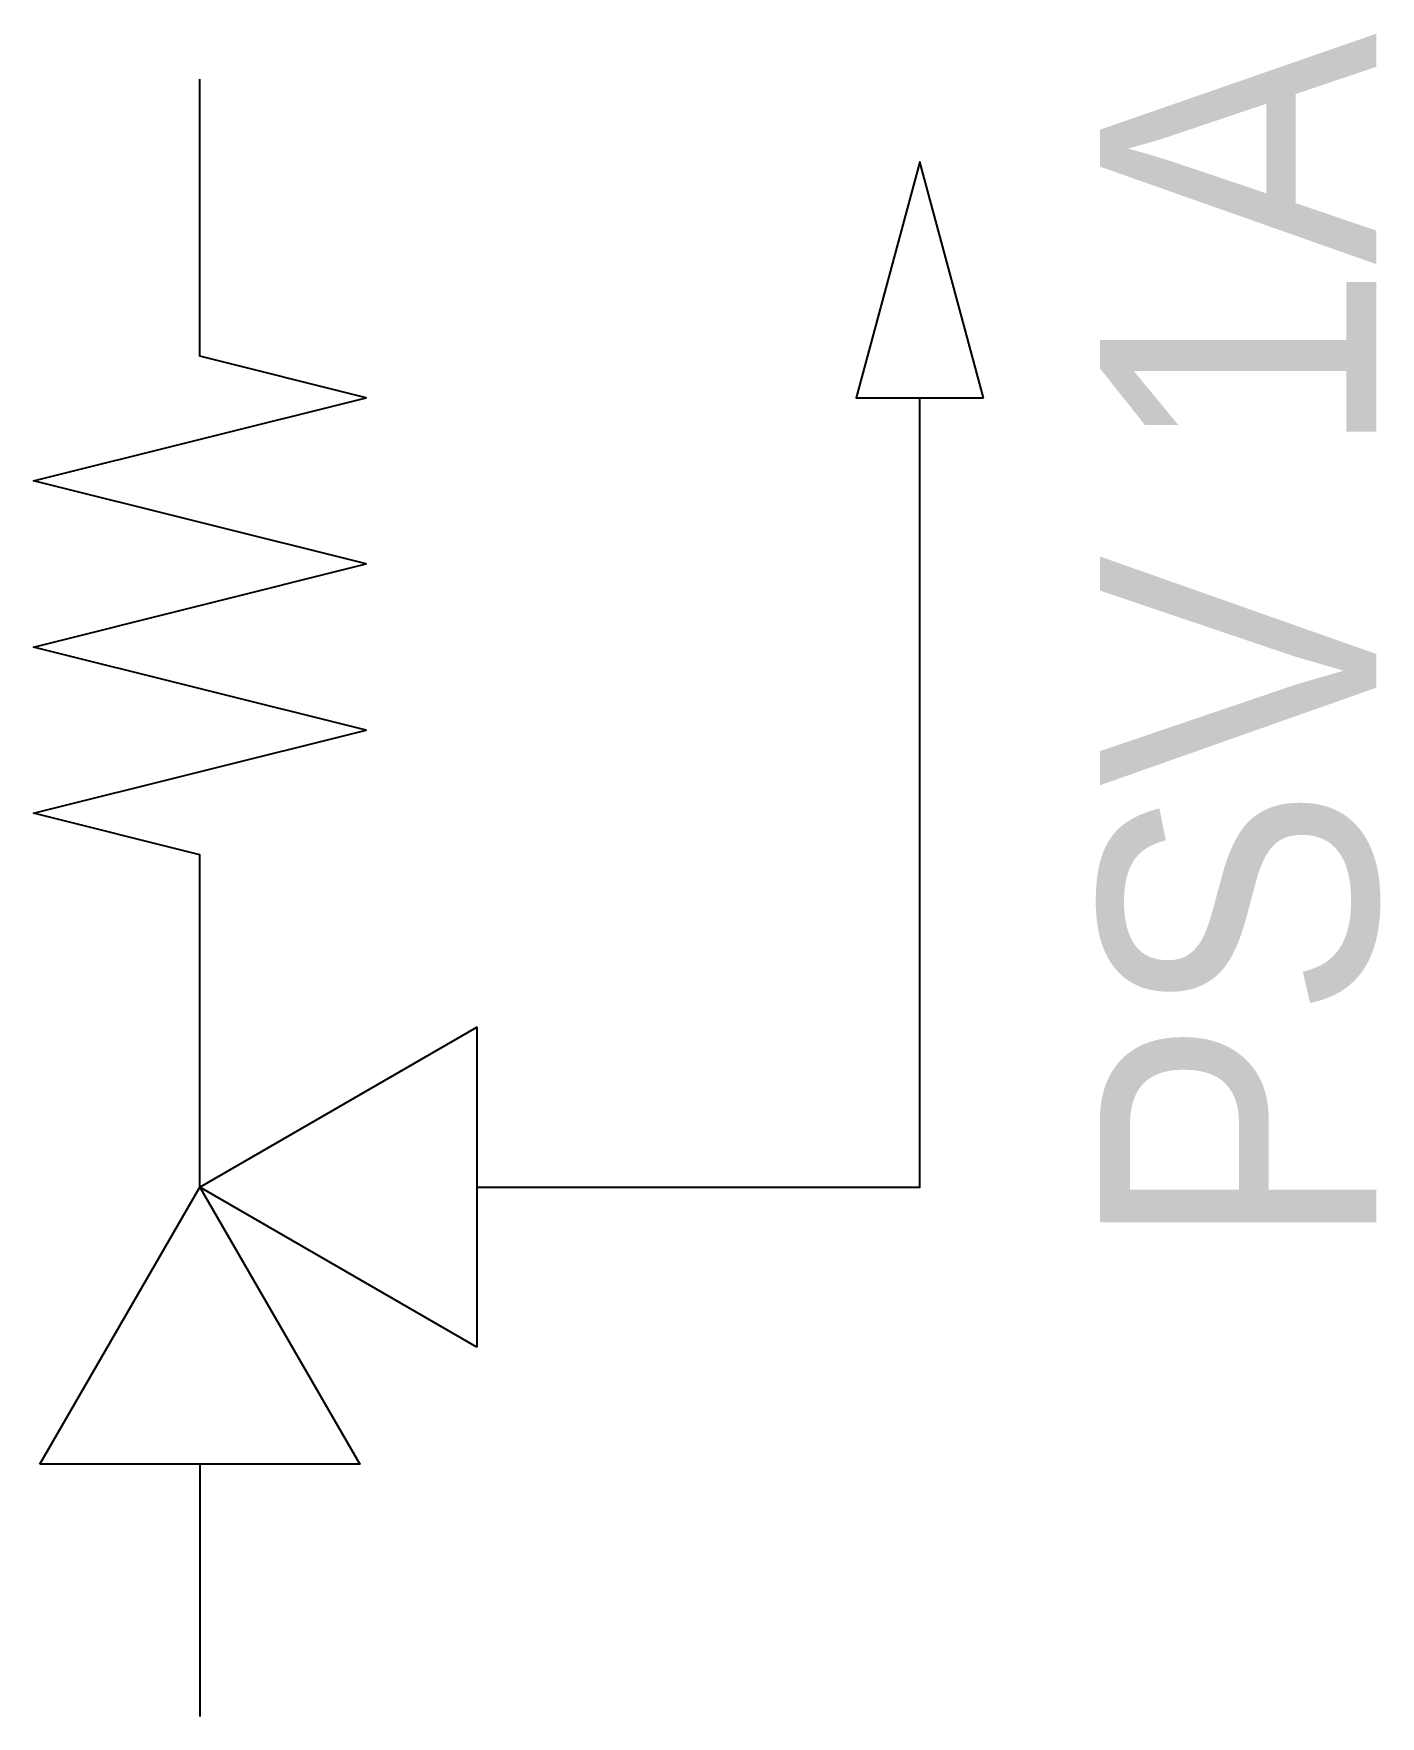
# Model space of a CAD drawing. Header units: inches. Extents: x 17.7 to 33.1, y 8.4 to 27.6.
import ezdxf
from ezdxf.enums import TextEntityAlignment as Align

# ---------------------------------------------------------------- set-up
doc = ezdxf.new("R2010")
doc.units = ezdxf.units.IN
doc.header["$MEASUREMENT"] = 0
doc.styles.get("Standard").update_dxf_attribs({"font": 'arial.ttf'})

# ---------------------------------------------------------------- blocks, each defined once
blk = doc.blocks.new('PSV')
for p, q in [((0, 6.008), (0, 8.012)), ((0, 2.403), (0, 2.403)), ((0, -2.003), (0, -3.827))]:
    blk.add_line(p, q)
for points in [[(5.666, 5.707), (5.207, 7.413), (4.747, 5.707)], [(2.003, -1.156), (0, 0), (2.003, 1.156)], [(-1.156, -2.003), (0, 0), (1.156, -2.003)]]:
    blk.add_lwpolyline(points, close=True)
for points in [[(0, 0), (0, 2.403), (-1.202, 2.703), (1.202, 3.304), (-1.202, 3.905), (1.202, 4.506), (-1.202, 5.106), (1.202, 5.707), (0, 6.008)], [(2.003, 0), (5.207, 0), (5.207, 5.707)]]:
    blk.add_lwpolyline(points)
at = {"flags": 1}
for tag, p, height in [('Q(m3/h)', (0, 0), 2.5), ('CAP.(TANK L)', (0, 0), 2.5), ('PN_bar', (0, 0), 2.5), ('ACT_NO_NC', (0, 0), 2.5), ('ATEX', (0, 0), 2.5), ('ARRIVED', (0, 0), 2.5), ('SKID', (0, 0), 2.5), ('SEAL_MAT', (0, 0), 2.5), ('SIZE', (0, 0), 2.5), ('SUPPLIER', (0, 0), 2.5), ('OFFER_REQUEST', (0, 0), 2.5), ('OFFER_RECEIVED', (0, 0), 2.5), ('ORDER', (0, 0), 2.5), ('UNIT', (0, 0), 2.5), ('ULIX_REF.', (0, 0), 2.5), ('POWER_KW', (0, 0), 2.5), ('MODEL', (0, 0), 2.5), ('NOTES', (0, 0), 2.5), ('DATASHEET', (0, 0), 2.5), ('PRICE', (0, 0), 2.5), ('FLUID', (0, 0), 2.5), ('MATERIAL', (0, 0), 2.5), ('BRAND', (0, 0), 2.5), ('PAID', (0, 0), 2.5), ('TYPE', (0, 0), 0.2), ('CONNECTIONTYPE', (-2.118, -0.022), 0.1), ('DESCRIPTION', (-2.094, -0.134), 0.0703)]:
    blk.add_attdef(tag, p, '', height=height, dxfattribs=at)
blk = doc.blocks.new('Tag_block')
at = {"flags": 1}
for tag in ['Q(m3/h)', 'CAP.(TANK L)', 'PN_bar', 'ACT_NO_NC', 'ATEX', 'ARRIVED', 'TYPE', 'SKID', 'SEAL_MAT', 'SIZE', 'SUPPLIER', 'OFFER_REQUEST', 'OFFER_RECEIVED', 'ORDER', 'CONNECTIONTYPE', 'UNIT', 'ULIX_REF.', 'DESCRIPTION', 'POWER_KW', 'MODEL', 'NOTES', 'DATASHEET', 'PRICE', 'FLUID', 'MATERIAL', 'BRAND', 'PAID']:
    blk.add_attdef(tag, (0, 0), '', height=2.5, dxfattribs=at)
at = {"color": 0, "linetype": 'ByBlock', "lineweight": -2}
blk.add_attdef('#(TargetObject.Tag)', text='', height=2.5, dxfattribs=at).set_placement((0, 0), align=Align.MIDDLE_CENTER)

msp = doc.modelspace()

# ---------------------------------------------------------------- block references
ref = msp.add_blockref('Tag_block', (31.487, 20.684), dxfattribs=dict(xscale=1.578347934391199, yscale=1.578347934391199, zscale=1.578347934391199, rotation=90))
ref.add_attrib('#(TargetObject.Tag)', 'PSV 1A', dxfattribs={"color": 0, "linetype": 'ByBlock', "lineweight": -2, "height": 3.1567, "rotation": 90, "width": 0.9}).set_placement((31.487, 20.684), align=Align.MIDDLE_CENTER)
at = {"xscale": 1.578347934391199, "yscale": 1.578347934391199, "zscale": 1.578347934391199}
msp.add_blockref('PSV', (19.636, 14.461), dxfattribs=at)

doc.saveas('drawing.dxf')
